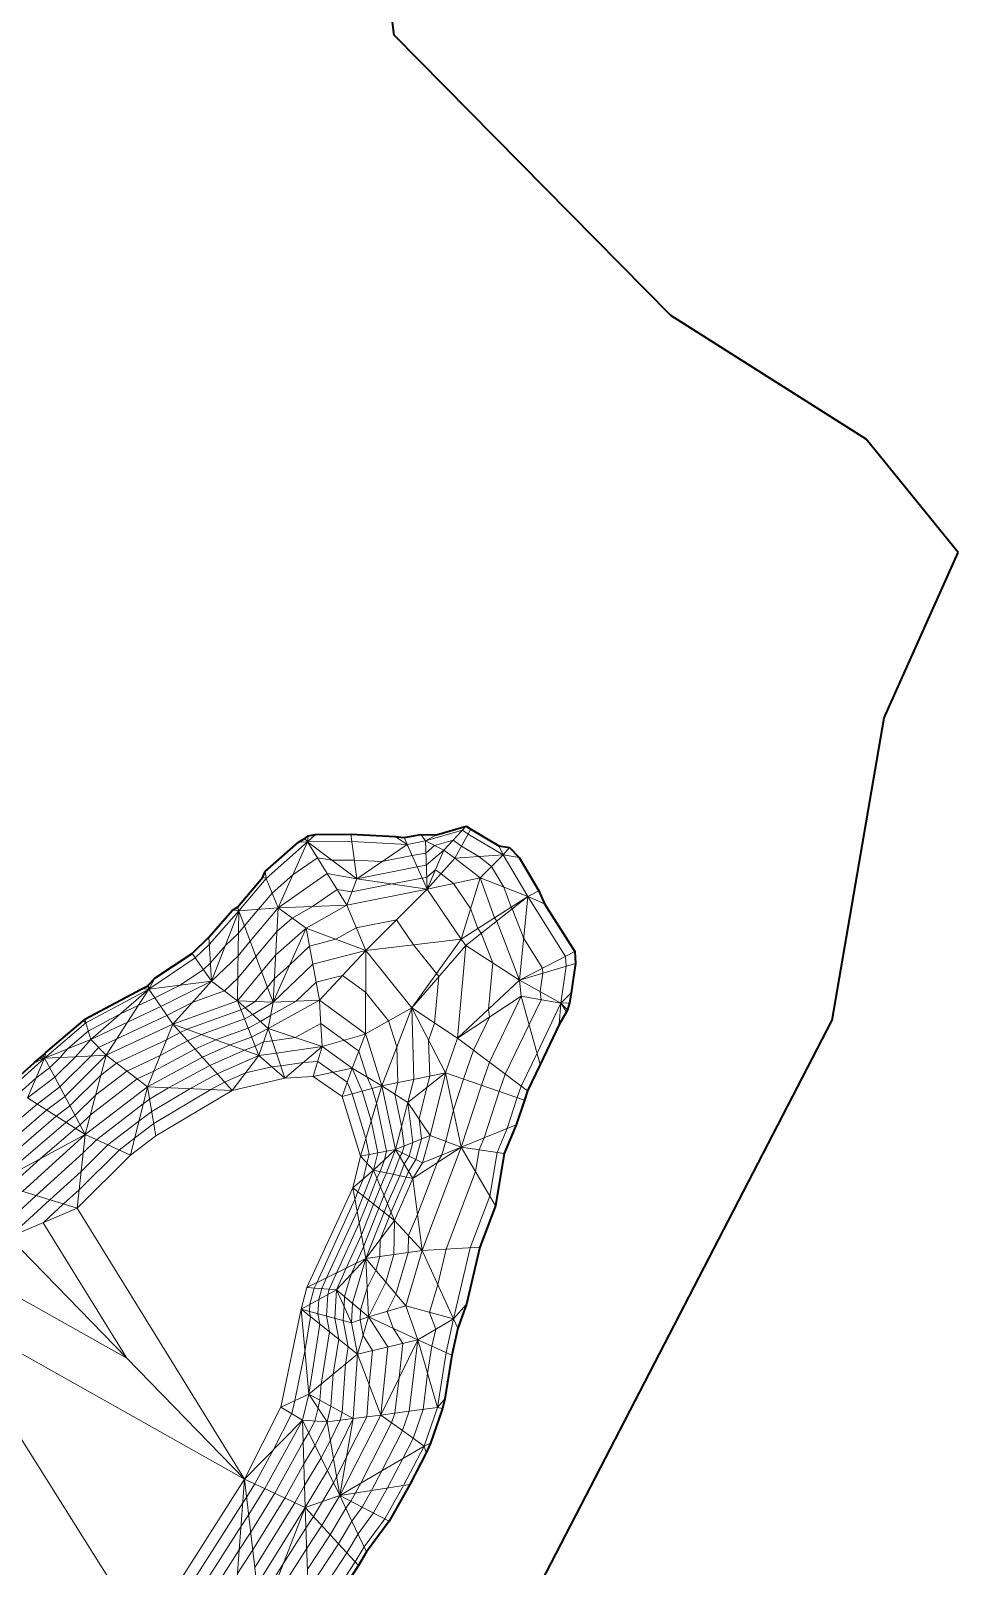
# Model space of a CAD drawing. Header units: millimetres. Extents: x -340184 to 563611, y -309449 to 515683.
# Drawn here: x 196028 to 292977, y 198294 to 358822 of the extents above; entities that cross this region are included whole.
import ezdxf

# ---------------------------------------------------------------- set-up
doc = ezdxf.new("R2010")
doc.units = ezdxf.units.MM
for name, color, linetype, lineweight in [('C-TOPO', 7, 'Continuous', 9), ('C-TOPO-FOLD', 70, 'Continuous', 9), ('C-TOPO-MAJR', 7, 'Continuous', 35), ('C-TOPO-MINR', 7, 'Continuous', 9)]:
    doc.layers.add(name, color=color, linetype=linetype, lineweight=lineweight)

msp = doc.modelspace()

# ---------------------------------------------------------------- linework, layer by layer
at = {"layer": 'C-TOPO', "lineweight": 35}
for p, q in [((234012, 358357), (228396, 403860)), ((262944, 329049), (234012, 358357)), ((283351, 316130), (262944, 329049)), ((292977, 304280), (283351, 316130)), ((285238, 286976), (292977, 304280)), ((279806, 255375), (285238, 286976)), ((224685, 274360), (225019, 274643)), ((225019, 274643), (225786, 274809)), ((225786, 274809), (229477, 274823)), ((229477, 274823), (234108, 274591)), ((234108, 274591), (235073, 274479)), ((235073, 274479), (236786, 274802)), ((236786, 274802), (238445, 274764)), ((238445, 274764), (241555, 275674)), ((241555, 275674), (242020, 275343)), ((242020, 275343), (244940, 273610)), ((220544, 270931), (224003, 273987)), ((224003, 273987), (224685, 274360)), ((244940, 273610), (246074, 273452)), ((246074, 273452), (247074, 272407)), ((247074, 272407), (249145, 268903)), ((217633, 267188), (220302, 270342)), ((220302, 270342), (220544, 270931)), ((249145, 268903), (249734, 267542)), ((214630, 264065), (217113, 266892)), ((217113, 266892), (217633, 267188)), ((249734, 267542), (252897, 262548)), ((212890, 262369), (214630, 264065)), ((209014, 259775), (212890, 262369)), ((252897, 262548), (252964, 261324)), ((252964, 261324), (252513, 258231)), ((201698, 255474), (207644, 258661)), ((207644, 258661), (208263, 258975)), ((208263, 258975), (208337, 259064)), ((208337, 259064), (209014, 259775)), ((252333, 257203), (252144, 256454)), ((252513, 258231), (252333, 257203)), ((197624, 251994), (201496, 255321)), ((201496, 255321), (201698, 255474)), ((246925, 191863), (279806, 255375)), ((252041, 256242), (251266, 254934)), ((252144, 256454), (252041, 256242)), ((251266, 254934), (249292, 250755)), ((193013, 247899), (196374, 250914)), ((196374, 250914), (196878, 251346)), ((196878, 251346), (197083, 251519)), ((197083, 251519), (197314, 251736)), ((197314, 251736), (197624, 251994)), ((249292, 250755), (247957, 247998)), ((247957, 247998), (247622, 247034)), ((247622, 247034), (246781, 244451)), ((246781, 244451), (245516, 241443)), ((245516, 241443), (244595, 235970)), ((244595, 235970), (242959, 231648)), ((242959, 231648), (241573, 225702)), ((241573, 225702), (240656, 223188)), ((240656, 223188), (240031, 220367)), ((240031, 220367), (239302, 215783)), ((239302, 215783), (239070, 214800)), ((239070, 214800), (237813, 211162)), ((237813, 211162), (237367, 210142)), ((237367, 210142), (235639, 206846)), ((235639, 206846), (233495, 203020)), ((233495, 203020), (231132, 199792)), ((231132, 199792), (230284, 198374)), ((230284, 198374), (226015, 191856))]:
    msp.add_line(p, q, dxfattribs=at)
at = {"layer": 'C-TOPO'}
for p, q in [((217679, 260533), (217627, 257411)), ((214929, 259466), (210866, 254971)), ((217627, 257411), (214929, 259466)), ((221355, 257251), (220718, 258960)), ((221355, 257251), (221428, 258592)), ((220839, 254529), (217627, 257411)), ((217627, 257411), (219861, 251704)), ((217627, 257411), (221355, 257251)), ((220839, 254529), (221355, 257251)), ((221355, 257251), (221853, 258372)), ((223803, 257362), (221355, 257251)), ((210866, 254971), (209625, 256807)), ((220839, 254529), (224940, 256774)), ((226493, 252621), (226295, 256072)), ((203928, 251709), (206156, 255176)), ((208235, 248412), (210866, 254971)), ((217068, 248028), (210866, 254971)), ((219861, 251704), (210866, 254971)), ((219861, 251704), (220839, 254529)), ((222591, 249326), (220839, 254529)), ((220839, 254529), (226493, 252621)), ((230620, 253833), (226493, 252621)), ((230918, 253679), (229640, 250356)), ((203928, 251709), (202295, 253358)), ((226493, 252621), (222591, 249326)), ((225552, 249510), (226493, 252621)), ((232742, 248529), (231148, 253560)), ((234081, 252042), (232742, 248529)), ((200702, 251557), (203928, 251709)), ((203928, 251709), (201706, 243424)), ((208235, 248412), (203928, 251709)), ((217068, 248028), (219861, 251704)), ((219861, 251704), (222591, 249326)), ((201706, 243424), (198534, 249410)), ((225552, 249510), (229640, 250356)), ((229640, 250356), (228578, 247417)), ((229640, 250356), (232742, 248529)), ((238582, 249711), (232742, 248529)), ((235459, 246783), (238943, 249524)), ((239261, 249360), (237782, 243341)), ((241028, 242126), (239526, 249223)), ((195682, 247253), (201706, 243424)), ((208235, 248412), (206440, 241269)), ((209115, 243287), (208235, 248412)), ((208235, 248412), (217068, 248028)), ((228578, 247417), (232742, 248529)), ((232742, 248529), (230491, 241184)), ((232742, 248529), (235459, 246783)), ((235459, 246783), (234138, 241856)), ((237782, 243341), (235459, 246783)), ((201706, 243424), (192329, 238367)), ((200887, 235729), (201706, 243424)), ((206440, 241269), (201706, 243424)), ((237782, 243341), (234138, 241856)), ((237782, 243341), (241028, 242126)), ((234138, 241856), (230491, 241184)), ((230491, 241184), (231852, 239710)), ((231852, 239710), (234138, 241856)), ((235962, 238821), (234138, 241856)), ((234138, 241856), (236993, 240487)), ((235962, 238821), (241028, 242126)), ((241028, 242126), (236993, 240487)), ((231852, 239710), (229678, 237850)), ((234062, 234459), (231852, 239710)), ((231852, 239710), (235962, 238821)), ((200887, 235729), (192329, 238367)), ((231057, 230471), (229678, 237850)), ((229678, 237850), (234062, 234459)), ((236939, 231321), (235962, 238821)), ((200887, 235729), (193764, 232683)), ((234062, 234459), (231057, 230471)), ((236939, 231321), (234062, 234459)), ((218386, 207405), (193764, 232683)), ((236939, 231321), (231057, 230471)), ((231057, 230471), (224896, 227433)), ((227990, 227211), (231057, 230471)), ((235220, 225512), (231057, 230471)), ((231057, 230471), (231343, 224365)), ((224294, 225173), (227990, 227211)), ((227990, 227211), (224896, 227433)), ((229566, 223752), (227990, 227211)), ((227990, 227211), (231343, 224365)), ((207950, 191054), (186362, 225395)), ((225095, 216301), (224294, 225173)), ((230191, 220465), (224294, 225173)), ((224294, 225173), (229566, 223752)), ((231343, 224365), (235220, 225512)), ((231343, 224365), (229566, 223752)), ((230191, 220465), (231343, 224365)), ((231343, 224365), (236494, 221976)), ((230191, 220465), (236494, 221976)), ((232615, 214093), (236494, 221976)), ((225095, 216301), (230191, 220465)), ((232615, 214093), (230191, 220465)), ((222184, 214944), (225095, 216301)), ((227018, 213384), (225095, 216301)), ((229724, 213748), (225095, 216301)), ((218386, 207405), (224451, 213580)), ((224451, 213580), (222184, 214944)), ((224701, 204443), (224451, 213580)), ((227018, 213384), (224451, 213580)), ((224451, 213580), (228329, 205696)), ((227018, 213384), (229724, 213748)), ((229724, 213748), (228329, 205696)), ((232615, 214093), (229724, 213748)), ((235573, 214499), (232615, 214093)), ((234875, 212477), (232615, 214093)), ((228329, 205696), (227018, 213384)), ((217264, 192604), (218386, 207405)), ((224701, 204443), (218386, 207405)), ((218386, 207405), (220101, 192634)), ((228329, 205696), (232732, 208279)), ((224701, 204443), (228329, 205696)), ((231652, 206219), (228329, 205696)), ((229603, 203012), (228329, 205696)), ((230677, 204480), (228329, 205696)), ((220101, 192634), (224701, 204443)), ((228191, 200650), (224701, 204443)), ((224701, 204443), (225028, 195821))]:
    msp.add_line(p, q, dxfattribs=at)
at = {"layer": 'C-TOPO-FOLD'}
for p, q in [((224967, 274031), (225786, 274809)), ((224967, 274031), (225019, 274643)), ((230104, 270176), (229477, 274823)), ((235371, 273758), (234108, 274591)), ((237274, 274118), (236786, 274802)), ((237274, 274118), (238445, 274764)), ((239195, 273162), (241555, 275674)), ((242020, 275343), (240358, 272334)), ((224967, 274031), (221894, 267123)), ((224967, 274031), (224003, 273987)), ((224685, 274360), (224967, 274031)), ((224967, 274031), (230104, 270176)), ((224967, 274031), (229070, 267394)), ((230104, 270176), (235371, 273758)), ((235073, 274479), (235371, 273758)), ((235371, 273758), (237471, 269064)), ((237274, 274118), (237471, 269064)), ((239195, 273162), (237274, 274118)), ((237471, 269064), (239195, 273162)), ((245393, 272676), (244940, 273610)), ((245393, 272676), (246074, 273452)), ((237471, 269064), (240358, 272334)), ((245393, 272676), (240358, 272334)), ((242994, 270256), (245393, 272676)), ((247074, 272407), (245393, 272676)), ((220302, 270342), (220643, 270211)), ((220643, 270211), (220544, 270931)), ((221894, 267123), (220643, 270211)), ((230104, 270176), (229070, 267394)), ((237471, 269064), (230104, 270176)), ((237471, 269064), (242994, 270256)), ((242994, 270256), (241017, 263865)), ((247982, 268296), (242994, 270256)), ((231038, 262668), (237471, 269064)), ((247982, 268296), (241017, 263865)), ((241499, 263200), (247982, 268296)), ((247982, 268296), (247131, 259579)), ((247982, 268296), (249145, 268903)), ((249734, 267542), (247982, 268296)), ((214929, 259466), (217783, 266832)), ((217783, 266832), (217113, 266892)), ((217783, 266832), (217633, 267188)), ((217783, 266832), (217679, 260533)), ((217783, 266832), (221894, 267123)), ((220718, 258960), (217783, 266832)), ((221428, 258592), (221894, 267123)), ((229070, 267394), (221894, 267123)), ((224802, 265004), (221894, 267123)), ((231038, 262668), (229070, 267394)), ((221853, 258372), (224802, 265004)), ((226215, 257472), (224802, 265004)), ((231038, 262668), (224802, 265004)), ((214929, 259466), (214630, 264065)), ((241017, 263865), (231038, 262668)), ((235846, 256674), (241017, 263865)), ((212890, 262369), (214929, 259466)), ((226215, 257472), (231038, 262668)), ((231023, 253952), (231038, 262668)), ((241499, 263200), (235846, 256674)), ((247131, 259579), (241499, 263200)), ((247131, 259579), (252897, 262548)), ((252964, 261324), (247131, 259579)), ((202295, 253358), (208384, 258643)), ((206156, 255176), (208384, 258643)), ((207644, 258661), (208384, 258643)), ((208384, 258643), (208263, 258975)), ((208337, 259064), (208384, 258643)), ((208384, 258643), (209014, 259775)), ((208384, 258643), (214929, 259466)), ((209625, 256807), (208384, 258643)), ((240643, 253492), (247131, 259579)), ((251428, 257167), (247131, 259579)), ((226215, 257472), (223803, 257362)), ((224940, 256774), (226215, 257472)), ((226295, 256072), (226215, 257472)), ((247305, 257886), (240643, 253492)), ((249292, 250755), (247305, 257886)), ((247305, 257886), (251428, 257167)), ((251428, 257167), (251266, 254934)), ((252513, 258231), (251428, 257167)), ((252333, 257203), (251428, 257167)), ((252041, 256242), (251428, 257167)), ((251428, 257167), (252144, 256454)), ((201778, 255101), (201496, 255321)), ((201778, 255101), (201698, 255474)), ((231023, 253952), (235846, 256674)), ((235846, 256674), (234081, 252042)), ((240643, 253492), (235846, 256674)), ((235846, 256674), (239388, 249875)), ((201778, 255101), (202295, 253358)), ((231023, 253952), (230620, 253833)), ((231023, 253952), (230918, 253679)), ((231148, 253560), (231023, 253952)), ((202295, 253358), (197476, 251405)), ((240643, 253492), (247957, 247998)), ((197476, 251405), (195682, 247253)), ((196374, 250914), (197476, 251405)), ((197476, 251405), (196878, 251346)), ((197476, 251405), (197083, 251519)), ((197476, 251405), (197314, 251736)), ((197624, 251994), (197476, 251405)), ((197476, 251405), (200702, 251557)), ((198534, 249410), (197476, 251405)), ((239388, 249875), (238582, 249711)), ((238943, 249524), (239388, 249875)), ((239388, 249875), (239261, 249360)), ((239526, 249223), (239388, 249875)), ((239388, 249875), (247622, 247034)), ((246781, 244451), (241028, 242126)), ((241028, 242126), (244595, 235970)), ((245516, 241443), (241028, 242126)), ((242959, 231648), (236939, 231321)), ((240223, 224161), (236939, 231321)), ((235220, 225512), (240223, 224161)), ((240223, 224161), (241573, 225702)), ((240223, 224161), (236494, 221976)), ((240656, 223188), (240223, 224161)), ((240031, 220367), (236494, 221976)), ((236494, 221976), (238531, 214905)), ((238531, 214905), (239302, 215783)), ((238531, 214905), (235573, 214499)), ((239070, 214800), (238531, 214905)), ((237134, 210861), (234875, 212477)), ((232732, 208279), (237134, 210861)), ((237813, 211162), (237134, 210861)), ((237134, 210861), (237367, 210142)), ((235639, 206846), (231652, 206219)), ((233495, 203020), (230677, 204480)), ((231132, 199792), (229603, 203012)), ((230284, 198374), (228191, 200650))]:
    msp.add_line(p, q, dxfattribs=at)
at = {"layer": 'C-TOPO-MAJR', "lineweight": 9}
for p, q in [((241162, 275255), (237274, 274118)), ((241743, 274841), (241162, 275255)), ((245393, 272676), (241743, 274841)), ((224967, 274031), (220643, 270211)), ((229581, 274048), (224967, 274031)), ((235371, 273758), (229581, 274048)), ((237274, 274118), (235371, 273758)), ((239195, 273162), (237372, 271591)), ((240358, 272334), (239195, 273162)), ((236421, 271411), (230104, 270176)), ((237372, 271591), (236421, 271411)), ((242994, 270256), (240358, 272334)), ((247982, 268296), (245393, 272676)), ((220643, 270211), (217783, 266832)), ((227019, 270712), (221894, 267123)), ((230104, 270176), (227019, 270712)), ((244500, 266080), (242994, 270256)), ((237471, 269064), (229070, 267394)), ((241017, 263865), (237471, 269064)), ((251936, 262053), (247982, 268296)), ((217783, 266832), (214680, 263299)), ((221894, 267123), (218974, 263638)), ((229070, 267394), (224802, 265004)), ((224802, 265004), (221625, 262187)), ((244741, 265748), (244500, 266080)), ((247131, 259579), (244741, 265748)), ((214680, 263299), (213230, 261885)), ((218974, 263638), (217705, 262121)), ((241499, 263200), (241017, 263865)), ((213230, 261885), (208384, 258643)), ((217705, 262121), (214929, 259466)), ((221625, 262187), (220165, 260445)), ((231038, 262668), (225508, 261238)), ((235846, 256674), (231038, 262668)), ((240643, 253492), (241499, 263200)), ((251992, 261033), (251936, 262053)), ((220165, 260445), (217627, 257411)), ((225508, 261238), (221355, 257251)), ((251428, 257167), (251992, 261033)), ((208384, 258643), (201778, 255101)), ((214929, 259466), (209625, 256807)), ((247305, 257886), (247131, 259579)), ((217627, 257411), (210866, 254971)), ((221355, 257251), (219233, 255970)), ((231023, 253952), (226215, 257472)), ((243968, 250995), (247305, 257886)), ((248961, 251943), (251428, 257167)), ((209625, 256807), (206156, 255176)), ((218372, 255509), (213864, 253882)), ((219233, 255970), (218372, 255509)), ((236065, 249202), (235846, 256674)), ((201778, 255101), (197476, 251405)), ((206156, 255176), (202295, 253358)), ((210866, 254971), (203928, 251709)), ((213864, 253882), (212416, 253236)), ((220839, 254529), (219117, 253606)), ((202295, 253358), (200702, 251557)), ((212416, 253236), (209551, 251692)), ((216863, 252793), (213967, 251500)), ((219117, 253606), (216863, 252793)), ((226493, 252621), (221715, 251928)), ((229640, 250356), (226493, 252621)), ((239388, 249875), (240643, 253492)), ((197476, 251405), (193275, 247636)), ((200702, 251557), (198534, 249410)), ((203928, 251709), (199591, 247414)), ((209551, 251692), (206082, 250060)), ((213967, 251500), (208235, 248412)), ((219861, 251704), (215518, 249764)), ((221715, 251928), (219861, 251704)), ((243131, 248583), (243968, 250995)), ((247292, 248498), (248961, 251943)), ((198534, 249410), (195682, 247253)), ((206082, 250060), (202817, 247566)), ((215518, 249764), (212652, 248220)), ((222591, 249326), (217068, 248028)), ((225552, 249510), (222591, 249326)), ((228578, 247417), (225552, 249510)), ((230660, 247973), (229640, 250356)), ((235459, 246783), (236065, 249202)), ((199591, 247414), (197690, 245976)), ((202817, 247566), (200648, 245419)), ((208235, 248412), (201706, 243424)), ((212652, 248220), (208675, 245849)), ((217068, 248028), (209115, 243287)), ((230491, 241184), (228578, 247417)), ((231617, 244857), (230660, 247973)), ((234138, 241856), (232742, 248529)), ((241028, 242126), (243131, 248583)), ((245822, 244063), (246874, 247292)), ((246874, 247292), (247292, 248498)), ((197690, 245976), (194005, 242810)), ((208675, 245849), (207337, 244841)), ((235960, 242598), (235459, 246783)), ((199698, 244700), (192329, 238367)), ((200648, 245419), (199698, 244700)), ((207337, 244841), (204073, 242347)), ((232315, 241520), (231617, 244857)), ((244768, 241557), (245822, 244063)), ((201706, 243424), (195182, 237488)), ((209115, 243287), (206440, 241269)), ((235566, 241171), (235960, 242598)), ((236993, 240487), (237782, 243341)), ((206440, 241269), (200887, 235729)), ((204073, 242347), (201296, 239576)), ((229678, 237850), (230491, 241184)), ((231852, 239710), (232315, 241520)), ((233222, 239414), (234138, 241856)), ((235050, 240338), (235566, 241171)), ((236939, 231321), (241028, 242126)), ((244000, 236996), (244768, 241557)), ((201296, 239576), (198034, 236608)), ((230774, 237003), (231852, 239710)), ((232589, 237960), (233222, 239414)), ((234592, 239118), (235050, 240338)), ((235962, 238821), (236993, 240487)), ((224896, 227433), (229678, 237850)), ((231870, 236155), (232589, 237960)), ((233326, 236209), (234592, 239118)), ((234062, 234459), (235962, 238821)), ((198034, 236608), (193764, 232683)), ((230138, 235391), (230774, 237003)), ((230597, 232931), (231870, 236155)), ((232966, 235307), (233326, 236209)), ((241956, 231594), (244000, 236996)), ((200887, 235729), (218386, 207405)), ((226950, 228446), (230138, 235391)), ((231057, 230471), (232966, 235307)), ((233998, 230896), (234062, 234459)), ((229003, 229459), (230597, 232931)), ((235220, 225512), (236939, 231321)), ((240223, 224161), (241956, 231594)), ((229667, 225788), (231057, 230471)), ((233138, 227992), (233998, 230896)), ((226443, 227322), (226950, 228446)), ((227990, 227211), (229003, 229459)), ((231343, 224365), (233138, 227992)), ((224294, 225173), (224896, 227433)), ((226142, 226192), (226443, 227322)), ((227809, 224226), (227990, 227211)), ((218386, 207405), (186362, 225395)), ((222184, 214944), (224294, 225173)), ((226052, 224700), (226142, 226192)), ((229566, 223752), (229667, 225788)), ((236494, 221976), (235220, 225512)), ((225095, 216301), (226260, 223604)), ((226260, 223604), (226052, 224700)), ((228225, 222035), (227809, 224226)), ((230191, 220465), (229566, 223752)), ((233342, 221220), (231343, 224365)), ((239441, 220635), (240223, 224161)), ((227643, 218383), (228225, 222035)), ((235573, 214499), (236494, 221976)), ((229724, 213748), (230191, 220465)), ((232615, 214093), (233342, 221220)), ((238531, 214905), (239441, 220635)), ((227409, 215024), (227643, 218383)), ((224451, 213580), (225095, 216301)), ((218386, 207405), (222184, 214944)), ((220491, 206418), (224451, 213580)), ((227018, 213384), (227409, 215024)), ((227674, 209540), (229724, 213748)), ((228329, 205696), (232615, 214093)), ((234875, 212477), (235573, 214499)), ((237134, 210861), (238531, 214905)), ((225744, 210952), (227018, 213384)), ((232732, 208279), (234875, 212477)), ((224576, 209011), (225744, 210952)), ((234975, 206741), (237134, 210861)), ((222596, 205430), (224576, 209011)), ((227036, 208324), (227674, 209540)), ((207950, 191054), (218386, 207405)), ((224701, 204443), (227036, 208324)), ((231652, 206219), (232732, 208279)), ((218815, 203712), (220491, 206418)), ((226446, 202546), (228329, 205696)), ((230677, 204480), (231652, 206219)), ((233025, 203263), (234975, 206741)), ((219244, 200019), (222596, 205430)), ((219673, 196327), (224701, 204443)), ((229603, 203012), (230677, 204480)), ((211055, 191571), (218012, 202472)), ((218012, 202472), (218815, 203712)), ((224864, 200132), (226446, 202546)), ((228191, 200650), (229603, 203012)), ((230877, 200328), (233025, 203263)), ((217638, 197538), (219244, 200019)), ((220101, 192634), (224864, 200132)), ((225028, 195821), (228191, 200650)), ((229935, 198753), (230877, 200328)), ((225191, 191511), (229935, 198753))]:
    msp.add_line(p, q, dxfattribs=at)
at = {"layer": 'C-TOPO-MINR'}
for p, q in [((238234, 273640), (237323, 272854)), ((240178, 274208), (238234, 273640)), ((241050, 273588), (240178, 274208)), ((242875, 272505), (241050, 273588)), ((225993, 272371), (223431, 270577)), ((227536, 272103), (225993, 272371)), ((229843, 272112), (227536, 272103)), ((232737, 271967), (229843, 272112)), ((235896, 272585), (232737, 271967)), ((237323, 272854), (235896, 272585)), ((244194, 271466), (242875, 272505)), ((245488, 269276), (244194, 271466)), ((223431, 270577), (221269, 268667)), ((236946, 270237), (233787, 269620)), ((237422, 270327), (236946, 270237)), ((238333, 271113), (237422, 270327)), ((238914, 270699), (238333, 271113)), ((240232, 269660), (238914, 270699)), ((221269, 268667), (219839, 266977)), ((228044, 269053), (225482, 267258)), ((229587, 268785), (228044, 269053)), ((233787, 269620), (229587, 268785)), ((242006, 267060), (240232, 269660)), ((246241, 267188), (245488, 269276)), ((219839, 266977), (218379, 265235)), ((225482, 267258), (223348, 266064)), ((242758, 264972), (242006, 267060)), ((246362, 267022), (246241, 267188)), ((247557, 263937), (246362, 267022)), ((218379, 265235), (217744, 264477)), ((223348, 266064), (221760, 264655)), ((230054, 265031), (227920, 263836)), ((234255, 265866), (230054, 265031)), ((236028, 263266), (234255, 265866)), ((243120, 264474), (242758, 264972)), ((217744, 264477), (216356, 263149)), ((221760, 264655), (219569, 262042)), ((227920, 263836), (225155, 263121)), ((238431, 260269), (236028, 263266)), ((244315, 261390), (243120, 264474)), ((249534, 260816), (247557, 263937)), ((216356, 263149), (214804, 261383)), ((219569, 262042), (217666, 259766)), ((225155, 263121), (223079, 261128)), ((214079, 260676), (211656, 259054)), ((214804, 261383), (214079, 260676)), ((223079, 261128), (221490, 259719)), ((228627, 260070), (225862, 259355)), ((231031, 258310), (228627, 260070)), ((238673, 259937), (238431, 260269)), ((243887, 256535), (244315, 261390)), ((249280, 258373), (249562, 260306)), ((249562, 260306), (249534, 260816)), ((211656, 259054), (209005, 257725)), ((217666, 259766), (216278, 258439)), ((220760, 258848), (219491, 257331)), ((221490, 259719), (220760, 258848)), ((225862, 259355), (223785, 257361)), ((238244, 255083), (238673, 259937)), ((207270, 256909), (205340, 256000)), ((209005, 257725), (207270, 256909)), ((212897, 257219), (210245, 255889)), ((216278, 258439), (212897, 257219)), ((219491, 257331), (218430, 256691)), ((223785, 257361), (221097, 255890)), ((233434, 255313), (231031, 258310)), ((248133, 254915), (249367, 257526)), ((249367, 257526), (249280, 258373)), ((205340, 256000), (202036, 254230)), ((210245, 255889), (205042, 253442)), ((218000, 256460), (212365, 254427)), ((218430, 256691), (218000, 256460)), ((220036, 255250), (218744, 254557)), ((221097, 255890), (220036, 255250)), ((234294, 252602), (233434, 255313)), ((242305, 252243), (243974, 255689)), ((243974, 255689), (243887, 256535)), ((202036, 254230), (199886, 252382)), ((211641, 254103), (210208, 253332)), ((212365, 254427), (211641, 254103)), ((218744, 254557), (215363, 253338)), ((226354, 255046), (223666, 253575)), ((228758, 253287), (226354, 255046)), ((237617, 253274), (238244, 255083)), ((245630, 249746), (248133, 254915)), ((199886, 252382), (199089, 251481)), ((203112, 252534), (202315, 251633)), ((205042, 253442), (203112, 252534)), ((210208, 253332), (205005, 250885)), ((213192, 252368), (208893, 250052)), ((215363, 253338), (213192, 252368)), ((218362, 252248), (214742, 250632)), ((219489, 252655), (218362, 252248)), ((220350, 253117), (219489, 252655)), ((221277, 253229), (220350, 253117)), ((223666, 253575), (221277, 253229)), ((230332, 252154), (228758, 253287)), ((231191, 249443), (230332, 252154)), ((234404, 248866), (234294, 252602)), ((237726, 249538), (237617, 253274)), ((241259, 249229), (242305, 252243)), ((199089, 251481), (198005, 250407)), ((202315, 251633), (199062, 248412)), ((205005, 250885), (203372, 249638)), ((214742, 250632), (210444, 248316)), ((221226, 250515), (218465, 249866)), ((222153, 250627), (221226, 250515)), ((224542, 250974), (222153, 250627)), ((226022, 251066), (224542, 250974)), ((227596, 249933), (226022, 251066)), ((196579, 249329), (194478, 247444)), ((198005, 250407), (196579, 249329)), ((203372, 249638), (200120, 246417)), ((207159, 249236), (202261, 245495)), ((208893, 250052), (207159, 249236)), ((216293, 248896), (214860, 248124)), ((218465, 249866), (216293, 248896)), ((229109, 248887), (227596, 249933)), ((229619, 247695), (229109, 248887)), ((231701, 248251), (231191, 249443)), ((234101, 247656), (234404, 248866)), ((237424, 248329), (237726, 249538)), ((240208, 246000), (241259, 249229)), ((245002, 247938), (245630, 249746)), ((199062, 248412), (196686, 246614)), ((210444, 248316), (208455, 247131)), ((214860, 248124), (208895, 244568)), ((231054, 243020), (229619, 247695)), ((232179, 246693), (231701, 248251)), ((234799, 244319), (234101, 247656)), ((236621, 245062), (237424, 248329)), ((243425, 243095), (245002, 247938)), ((196686, 246614), (194843, 245031)), ((200120, 246417), (198694, 245338)), ((207786, 246626), (202889, 242885)), ((208455, 247131), (207786, 246626)), ((233227, 241688), (232179, 246693)), ((239405, 242734), (240208, 246000)), ((198694, 245338), (193167, 240588)), ((200702, 244062), (197017, 240895)), ((201177, 244422), (200702, 244062)), ((202261, 245495), (201177, 244422)), ((208895, 244568), (206889, 243055)), ((235049, 242227), (234799, 244319)), ((236871, 242970), (236621, 245062)), ((202889, 242885), (201501, 241500)), ((206889, 243055), (205256, 241808)), ((231403, 241352), (231054, 243020)), ((236280, 240829), (236871, 242970)), ((239011, 241307), (239405, 242734)), ((242898, 241841), (243425, 243095)), ((197017, 240895), (193755, 237927)), ((201501, 241500), (196608, 237048)), ((205256, 241808), (201092, 237653)), ((231172, 240447), (231403, 241352)), ((232995, 240783), (233227, 241688)), ((233907, 239266), (234594, 241097)), ((234594, 241097), (234852, 241514)), ((234852, 241514), (235049, 242227)), ((235506, 239580), (236280, 240829)), ((238495, 240474), (239011, 241307)), ((242514, 239561), (242898, 241841)), ((230765, 238780), (231172, 240447)), ((232221, 238835), (232537, 239562)), ((232537, 239562), (232995, 240783)), ((232957, 237085), (233907, 239266)), ((235277, 238969), (235506, 239580)), ((236450, 235071), (238495, 240474)), ((239447, 231457), (242514, 239561)), ((201092, 237653), (199461, 236169)), ((230226, 237426), (230765, 238780)), ((231322, 236579), (232221, 238835)), ((233694, 235334), (235277, 238969)), ((196608, 237048), (193405, 234104)), ((199461, 236169), (197326, 234206)), ((225923, 227940), (229908, 236621)), ((229908, 236621), (230226, 237426)), ((230367, 234161), (231322, 236579)), ((232418, 235731), (232957, 237085)), ((230827, 231701), (232418, 235731)), ((232559, 232465), (233514, 234883)), ((233514, 234883), (233694, 235334)), ((235501, 232890), (236450, 235071)), ((197326, 234206), (206075, 220044)), ((227976, 228952), (230367, 234161)), ((235468, 231109), (235501, 232890)), ((230030, 229965), (230827, 231701)), ((232527, 230684), (232559, 232465)), ((238581, 227741), (239447, 231457)), ((229524, 228841), (230030, 229965)), ((232097, 229231), (232527, 230684)), ((234179, 226752), (235468, 231109)), ((206075, 220044), (190063, 229039)), ((227217, 227267), (227976, 228952)), ((228829, 226500), (229524, 228841)), ((231200, 227418), (232097, 229231)), ((225218, 225683), (225670, 227378)), ((225670, 227378), (225923, 227940)), ((226930, 224463), (227066, 226702)), ((227066, 226702), (227217, 227267)), ((228778, 225482), (228829, 226500)), ((230505, 225076), (231200, 227418)), ((233282, 224938), (234179, 226752)), ((237721, 224837), (238581, 227741)), ((225173, 224937), (225218, 225683)), ((225277, 224389), (225173, 224937)), ((228687, 223989), (228778, 225482)), ((230455, 224059), (230505, 225076)), ((233919, 223170), (233282, 224938)), ((238358, 223069), (237721, 224837)), ((224695, 220737), (225277, 224389)), ((227243, 222819), (226930, 224463)), ((229208, 221250), (228687, 223989)), ((230767, 222415), (230455, 224059)), ((234918, 221598), (233919, 223170)), ((226369, 217342), (227243, 222819)), ((231767, 220843), (230767, 222415)), ((234555, 218034), (234918, 221598)), ((237968, 221305), (238358, 223069)), ((223639, 215622), (224695, 220737)), ((228917, 219424), (229208, 221250)), ((231403, 217279), (231767, 220843)), ((237512, 218440), (237968, 221305)), ((228566, 214386), (228917, 219424)), ((237052, 214702), (237512, 218440)), ((226252, 215663), (226369, 217342)), ((231170, 213921), (231403, 217279)), ((234094, 214296), (234555, 218034)), ((223317, 214262), (223639, 215622)), ((226057, 214843), (226252, 215663)), ((221419, 210493), (223317, 214262)), ((225735, 213482), (226057, 214843)), ((227346, 211462), (228371, 213566)), ((228371, 213566), (228566, 214386)), ((229026, 209722), (231170, 213921)), ((233745, 213285), (234094, 214296)), ((236005, 211669), (237052, 214702)), ((224513, 211296), (225097, 212266)), ((225097, 212266), (225735, 213482)), ((230531, 206988), (233745, 213285)), ((219439, 206912), (221419, 210493)), ((221544, 205924), (224513, 211296)), ((226390, 209638), (227346, 211462)), ((234933, 209570), (236005, 211669)), ((224638, 206727), (226390, 209638)), ((228002, 207618), (229026, 209722)), ((233313, 206480), (234933, 209570)), ((227683, 207010), (228002, 207618)), ((218199, 204938), (218601, 205559)), ((218601, 205559), (219439, 206912)), ((219029, 201866), (221544, 205924)), ((223649, 204937), (224638, 206727)), ((226515, 205070), (227683, 207010)), ((229503, 205088), (229991, 205958)), ((229991, 205958), (230531, 206988)), ((231851, 203872), (233313, 206480)), ((209503, 191312), (218199, 204938)), ((219458, 198173), (223649, 204937)), ((225573, 203495), (226515, 205070)), ((227318, 201598), (228966, 204354)), ((228966, 204354), (229503, 205088)), ((230240, 201670), (231851, 203872)), ((222401, 198538), (224783, 202288)), ((224783, 202288), (225573, 203495)), ((217825, 200005), (219029, 201866)), ((224946, 197977), (227318, 201598)), ((229063, 199702), (230240, 201670)), ((212607, 191829), (217825, 200005)), ((225110, 193666), (229063, 199702)), ((219887, 194480), (222401, 198538))]:
    msp.add_line(p, q, dxfattribs=at)

doc.saveas('drawing.dxf')
